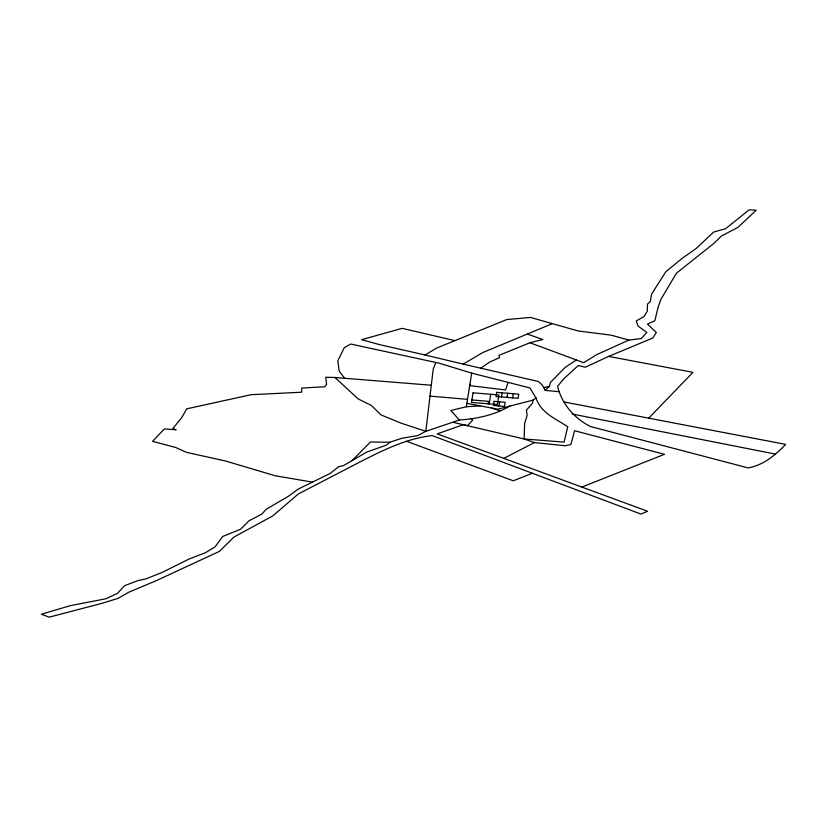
<?xml version="1.0" encoding="UTF-8"?>
<svg xmlns="http://www.w3.org/2000/svg" width="827" height="827" viewBox="0 0 827 827"><rect width="100%" height="100%" fill="white"/><g stroke="black" fill="none" stroke-linecap="round" stroke-linejoin="round"><path stroke-width="1.24" d="M344.673 378.27L339.215 371.22L337.829 360.799L344.228 347.733L350.731 344.042L439.168 363.177L471.679 373.122L529.942 387.946L536.02 398.025L532.898 400.175L532.64 403.09L526.458 410.078L527.099 415.464L524.618 423.455L524.122 438.982L534.407 442.569L565.161 445.753L570.878 444.616L574.569 430.733L664.484 454.312L581.681 487.134M509.939 406.078C494.453 415.061 477.055 418.803 459.336 420.013L450.891 410.471L466.366 406.739L471.679 373.122M488.116 403.803L488.509 401.322L471.907 399.958M489.222 403.896L490.731 394.272M498.991 405.974L499.642 401.829M501.524 396.95L502.175 392.804M507.054 397.405L507.706 393.259M512.595 397.859L513.236 393.714M469.912 384.162L469.674 385.599L505.566 389.962L508.078 382.384M558.897 391.698L544.962 390.385L549.459 386.416L550.41 382.425L565.296 367.281L576.367 359.983L583.635 362.712L596.701 354.628L628.861 340.083L641.37 338.522L646.838 332.433L638.02 326.003L636.252 320.938L643.964 316.576L647.262 311.21L647.479 304.171L650.373 301.286L651.542 294.185L665.859 271.701L682.875 257.817L696.065 248.617L713.649 232.056L725.61 228.697L749.128 209.841L756.178 210.213L738.056 227.311L721.547 235.953L713.784 243.5L676.393 273.23L660.845 299.467L658.106 307.23L654.819 320.793L647.469 324.05L656.338 332.537L652.741 338.047L608.662 356.406L585.33 367.219L578.29 365.513L563.642 378.942L557.615 386.302C561.771 403.958 574.362 418.452 590.468 426.515L748.146 467.917C763.352 465.198 775.312 455.232 785.65 444.378L564.128 401.984M435.839 362.453L433.234 369.049L425.812 431.332L417.635 435.581L402.149 438.217L389.806 442.207L370.413 442.021L352.188 460.546M648.709 418.173L692.954 372.336L608.662 356.406M389.806 442.207L386.674 445.05L366.692 452.1L343.567 465.57L338.532 466.748L330.159 473.457L298.423 488.964L288.84 496.014L266.077 509.349L261.859 514.125L249.082 520.731L240.688 529.187L222.732 536.465L215.113 546.843L205.416 552.746L189.238 558.938L162.309 572.346L145.49 579.034L137.954 580.585L124.67 585.64L117.486 593.352L105.897 598.769L70.254 605.684L41.35 614.234L49.217 617.159L102.269 603.255L118.065 598.355L128.547 592.339L156.251 580.688L219.3 551.433L234.082 536.961L272.786 515.903L298.33 493.967L358.856 462.531C382.012 450.736 405.985 438.537 432.159 435.581L640.894 514.063L647.572 511.241L437.225 433.886L463.254 424.706L524.122 438.982L564.107 442.104L567.725 426.773C555.548 418.483 541.127 413.262 536.02 398.025M480.725 368.17L489.532 362.133L499.477 357.709L498.939 355.393L529.921 342.74L542.832 339.504L527.709 334.17M454.819 340.61L402.201 328.36L361.616 339.67L379.335 344.57L425.078 354.99L436.553 348.095L506.786 319.553L530.489 317.444L578.125 330.955L611.308 335.193L628.861 340.083M425.078 354.99L463.192 364.118L482.71 352.581L551.764 323.884M503.498 458.54L534.407 442.569M532.402 473.271L513.257 480.776L406.377 441.225M312.441 482.11L275.308 475.783L225.626 461.032L186.561 452.369L175.644 447.479L152.561 441.339L164.356 428.934L176.12 429.792L172.864 428.572L181.888 417.335L186.799 408.807L251.077 394.706L301.679 392.205L301.679 388.028L324.846 386.809L326.531 384.359L325.745 377.267L334.976 377.494L358.101 398.872L371.282 405.395L381.051 414.947L401.095 423.155L425.812 431.332L459.336 420.013M532.898 400.175L497.771 409.21L466.893 403.338M543.649 387.512L549.459 386.416M466.366 406.739L480.187 405.861M334.976 377.494L431.239 385.227M429.906 396.123L467.524 399.327M572.16 414.017L775.437 454.075M463.192 364.118L538.387 381.516L541.83 384.576L545.262 390.117M453.258 422.359L467.41 425.688L472.682 420.157L470.976 418.534M491.548 408.031L499.921 410.688M529.921 342.74L576.367 359.983M473.034 392.815L471.524 402.439L497.389 404.568L498.898 394.944L473.034 392.815M494.101 401.374L493.461 405.519L504.522 406.429L505.173 402.284L494.101 401.374M496.645 392.349L495.993 396.495L518.126 398.314L518.777 394.169L496.645 392.349"/></g></svg>
